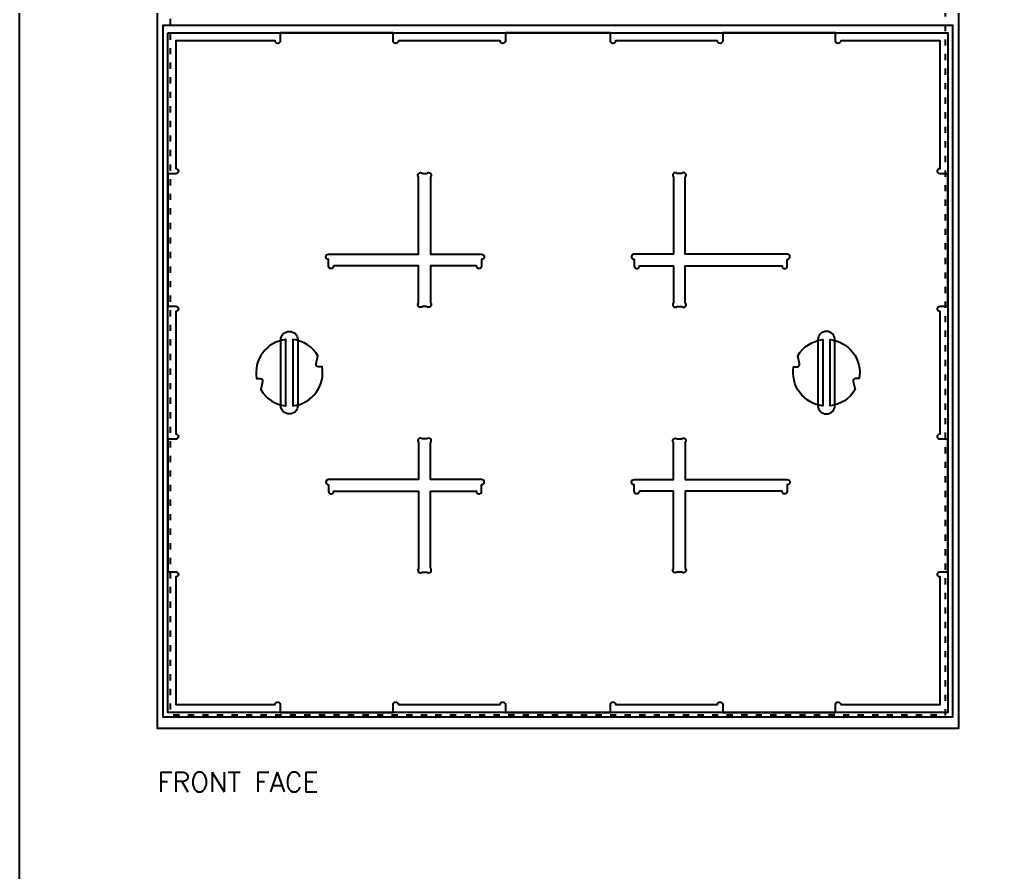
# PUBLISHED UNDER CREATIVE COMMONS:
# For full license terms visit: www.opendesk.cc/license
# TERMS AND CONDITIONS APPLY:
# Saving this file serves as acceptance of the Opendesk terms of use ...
# Model space of a CAD drawing. Extents: x -300 to 5880, y -300 to 4158.
# Drawn here: x 0 to 1487, y 1299 to 2598 of the extents above; entities that cross this region are included whole.
import ezdxf
from ezdxf.enums import TextEntityAlignment as Align

# ---------------------------------------------------------------- set-up
doc = ezdxf.new("R2010")
doc.units = 0
doc.linetypes.add('DGN_STYLE_5', pattern=[22.17944, 9.505474, -12.673965])
for name, color, linetype in [('00-NOPRINT_TEXT', 7, 'CONTINUOUS'), ('00_NOPRINT_TOLERANCE', 7, 'DGN_STYLE_5'), ('BOARD_$TH-NOMINAL', 3, 'CONTINUOUS'), ('TOP-CUT-INSIDE_18MM', 1, 'CONTINUOUS'), ('TOP-CUT-OUTSIDE_18MM', 220, 'CONTINUOUS'), ('TOP-POCKET-INSIDE_09MM', 60, 'CONTINUOUS'), ('TOP_POCKET_12MM', 70, 'CONTINUOUS')]:
    doc.layers.add(name, color=color, linetype=linetype)
doc.styles.add('OD-SIMPLEX-30', font='simplex.shx', dxfattribs={"height": 30})

msp = doc.modelspace()

# ---------------------------------------------------------------- linework, layer by layer
at = {"layer": '00-NOPRINT_TEXT', "flags": 128}
msp.add_lwpolyline([(0, 4158), (5880, 4158), (5880, 0), (0, 0)], close=True, dxfattribs=at)
at = {"layer": '00_NOPRINT_TOLERANCE', "flags": 128}
for points in [[(210, 3958), (1430, 3958), (1430, 1518), (210, 1518)], [(230, 3938), (1410, 3938), (1410, 1538), (230, 1538)]]:
    msp.add_lwpolyline(points, close=True, dxfattribs=at)
at = {"layer": 'BOARD_$TH-NOMINAL', "flags": 128}
msp.add_lwpolyline([(210, 3958), (1430, 3958), (1430, 1518), (210, 1518)], close=True, dxfattribs=at)
at = {"layer": 'TOP-CUT-INSIDE_18MM'}
for points in [[(398, 2109.6, -1), (423.9, 2109.6), (423.9, 2009.8, -1), (398, 2009.8)], [(1241.9, 2109.6, 1), (1216, 2109.6), (1216, 2009.8, 1), (1241.9, 2009.8)]]:
    msp.add_lwpolyline(points, format="xyb", close=True, dxfattribs=at)
at = {"layer": 'TOP-CUT-OUTSIDE_18MM'}
msp.add_lwpolyline([(226, 2577.2), (1414, 2577.2), (1414, 1542.2), (226, 1542.2)], close=True, dxfattribs=at)
at = {"layer": 'TOP-POCKET-INSIDE_09MM'}
for points in [[(625.9, 2357.6), (625.9, 2240.3), (703.8, 2240.3, -1), (703.8, 2232.3), (703.8, 2222.3, -1), (695.8, 2222.3), (625.9, 2222.3), (625.9, 2166.3, -1), (620.2, 2160.6), (613.6, 2160.6, -1), (607.9, 2166.3), (607.9, 2222.3), (478.6, 2222.3, -1), (470.6, 2222.3), (470.6, 2232.3, -1), (470.6, 2240.3), (607.9, 2240.3), (607.9, 2357.6, -1), (613.6, 2363.2), (620.2, 2363.2, -1)], [(996, 2357.6), (996, 2240.3), (936.1, 2240.3), (936, 2240.3), (935.9, 2240.3), (935.8, 2240.3), (935.7, 2240.3), (935.7, 2240.3), (935.6, 2240.3), (935.5, 2240.3), (935.4, 2240.2), (935.3, 2240.2), (935.2, 2240.2), (935.1, 2240.2), (935, 2240.2), (934.9, 2240.1), (934.8, 2240.1), (934.7, 2240.1), (934.6, 2240), (934.5, 2240), (934.4, 2239.9), (934.4, 2239.9), (934.3, 2239.8), (934.2, 2239.8), (934.1, 2239.7), (934, 2239.7), (933.9, 2239.6), (933.8, 2239.6), (933.8, 2239.5), (933.7, 2239.4), (933.6, 2239.4), (933.5, 2239.3), (933.4, 2239.2), (933.4, 2239.2), (933.3, 2239.1), (933.2, 2239), (933.2, 2238.9), (933.1, 2238.9), (933, 2238.8), (933, 2238.7), (932.9, 2238.6), (932.8, 2238.5), (932.8, 2238.4), (932.7, 2238.3), (932.7, 2238.3), (932.6, 2238.2), (932.6, 2238.1), (932.6, 2238), (932.5, 2237.9), (932.5, 2237.8), (932.4, 2237.7), (932.4, 2237.6), (932.4, 2237.5), (932.3, 2237.4), (932.3, 2237.3), (932.3, 2237.2), (932.3, 2237.2), (932.3, 2237.1), (932.2, 2237), (932.2, 2236.9), (932.2, 2236.8), (932.2, 2236.7), (932.2, 2236.6), (932.2, 2236.5), (932.2, 2236.4), (932.2, 2236.3), (932.2, 2236.2), (932.2, 2236.2), (932.2, 2236.1), (932.2, 2236), (932.2, 2235.9), (932.2, 2235.8), (932.2, 2235.7), (932.3, 2235.6), (932.3, 2235.5), (932.3, 2235.4), (932.3, 2235.3), (932.3, 2235.2), (932.4, 2235.1), (932.4, 2235), (932.4, 2235), (932.5, 2234.9), (932.5, 2234.8), (932.6, 2234.7), (932.6, 2234.6), (932.6, 2234.5), (932.7, 2234.4), (932.7, 2234.3), (932.8, 2234.2), (932.8, 2234.1), (932.9, 2234.1), (933, 2234), (933, 2233.9), (933.1, 2233.8), (933.2, 2233.7), (933.2, 2233.7), (933.3, 2233.6), (933.4, 2233.5), (933.4, 2233.4), (933.5, 2233.4), (933.6, 2233.3), (933.7, 2233.2), (933.8, 2233.2), (933.8, 2233.1), (933.9, 2233), (934, 2233), (934.1, 2232.9), (934.2, 2232.9), (934.3, 2232.8), (934.4, 2232.8), (934.4, 2232.7), (934.5, 2232.7), (934.6, 2232.7), (934.7, 2232.6), (934.8, 2232.6), (934.9, 2232.5), (935, 2232.5), (935.1, 2232.5), (935.2, 2232.5), (935.3, 2232.4), (935.4, 2232.4), (935.5, 2232.4), (935.6, 2232.4), (935.7, 2232.4), (935.7, 2232.4), (935.8, 2232.3), (935.9, 2232.3), (936, 2232.3), (936.1, 2232.3), (936.2, 2232.3), (936.2, 2222.3, 1), (944.2, 2222.3), (996, 2222.3), (996, 2166.3, 1), (1001.7, 2160.6), (1008.3, 2160.6, 1), (1014, 2166.3), (1014, 2222.3), (1161.4, 2222.3, 1), (1169.4, 2222.3), (1169.4, 2232.3, 1), (1169.4, 2240.3), (1014, 2240.3), (1014, 2357.6, 1), (1008.3, 2363.2), (1001.7, 2363.2, 1)], [(405.5, 2071.8), (405.5, 2110.1, 0.434909), (361.1, 2050.7), (366.7, 2050.7, -0.479037), (370.2, 2046.5), (367.4, 2033.9, 0.235835), (405.5, 2009.3)], [(416.5, 2047.6), (416.5, 2009.3, 0.434909), (460.9, 2068.8), (455.3, 2068.8, -0.479037), (451.8, 2073), (454.6, 2085.6, 0.235835), (416.5, 2110.1)], [(1223.5, 2047.6), (1223.5, 2009.3, -0.434909), (1179.1, 2068.8), (1184.7, 2068.8, 0.479037), (1188.2, 2073), (1185.4, 2085.6, -0.235835), (1223.5, 2110.1)], [(1234.5, 2071.8), (1234.5, 2110.1, -0.434909), (1278.9, 2050.7), (1273.3, 2050.7, 0.479037), (1269.8, 2046.5), (1272.6, 2033.9, -0.235835), (1234.5, 2009.3)], [(625.9, 1879.1), (695.8, 1879.1, 1), (703.8, 1879.1), (703.8, 1889.1, 1), (703.8, 1897.1), (625.9, 1897.1), (625.9, 1953.2, 1), (620.2, 1958.8), (613.6, 1958.8, 1), (607.9, 1953.2), (607.9, 1897.1), (470.6, 1897.1, 1), (470.6, 1889.1), (470.6, 1879.1, 1), (478.6, 1879.1), (607.9, 1879.1), (607.9, 1761.9, 1), (613.6, 1756.2), (620.2, 1756.2, 1), (625.9, 1761.9)], [(996, 1879.1), (944.2, 1879.1, -1), (936.2, 1879.1), (936.2, 1889.1, -1), (936.2, 1897.1), (996, 1897.1), (996, 1953.2, -1), (1001.7, 1958.8), (1008.3, 1958.8, -1), (1014, 1953.2), (1014, 1897.1), (1169.4, 1897.1, -1), (1169.4, 1889.1), (1169.4, 1879.1, -1), (1161.4, 1879.1), (1014, 1879.1), (1014, 1761.9, -1), (1008.3, 1756.2), (1001.7, 1756.2, -1), (996, 1761.9)]]:
    msp.add_lwpolyline(points, format="xyb", close=True, dxfattribs=at)
at = {"layer": 'TOP_POCKET_12MM'}
msp.add_lwpolyline([(226, 2589.2), (1421, 2589.2), (1421, 1535.2), (219, 1535.2), (219, 2589.2)], close=True, dxfattribs=at)
msp.add_lwpolyline([(1250.8, 1554.2), (1402, 1554.2), (1402, 1748.6, -1), (1402, 1756.6), (1414, 1756.6), (1414, 1958.4), (1402, 1958.4, -1), (1402, 1966.4), (1402, 2153, -1), (1402, 2161), (1414, 2161), (1414, 2362.8), (1402, 2362.8, -1), (1402, 2370.8), (1402, 2565.2), (1250.8, 2565.2, -1), (1242.8, 2565.2), (1242.8, 2577.2), (1071, 2577.2), (1071, 2565.2, -1), (1063, 2565.2), (907.9, 2565.2, -1), (899.9, 2565.2), (899.9, 2577.2), (740.1, 2577.2), (740.1, 2565.2, -1), (732.1, 2565.2), (577, 2565.2, -1), (569, 2565.2), (569, 2577.2), (397.2, 2577.2), (397.2, 2565.2, -1), (389.2, 2565.2), (238, 2565.2), (238, 2370.8, -1), (238, 2362.8), (226, 2362.8), (226, 2161), (238, 2161, -1), (238, 2153), (238, 1966.4, -1), (238, 1958.4), (226, 1958.4), (226, 1756.6), (238, 1756.6, -1), (238, 1748.6), (238, 1554.2), (389.2, 1554.2, -1), (397.2, 1554.2), (397.2, 1542.2), (569, 1542.2), (569, 1554.2, -1), (577, 1554.2), (732.1, 1554.2, -1), (740.1, 1554.2), (740.1, 1542.2), (899.9, 1542.2), (899.9, 1554.2, -1), (907.9, 1554.2), (1063, 1554.2, -1), (1071, 1554.2), (1071, 1542.2), (1242.8, 1542.2), (1242.8, 1554.2, -1)], format="xyb", close=True, dxfattribs=at)

# ---------------------------------------------------------------- texts
at = {"layer": '00-NOPRINT_TEXT', "color": 7, "style": 'OD-SIMPLEX-30'}
msp.add_text('FRONT FACE', height=30, rotation=360, dxfattribs=at).set_placement((210, 1451.3), align=Align.TOP_LEFT)

doc.saveas('drawing.dxf')
